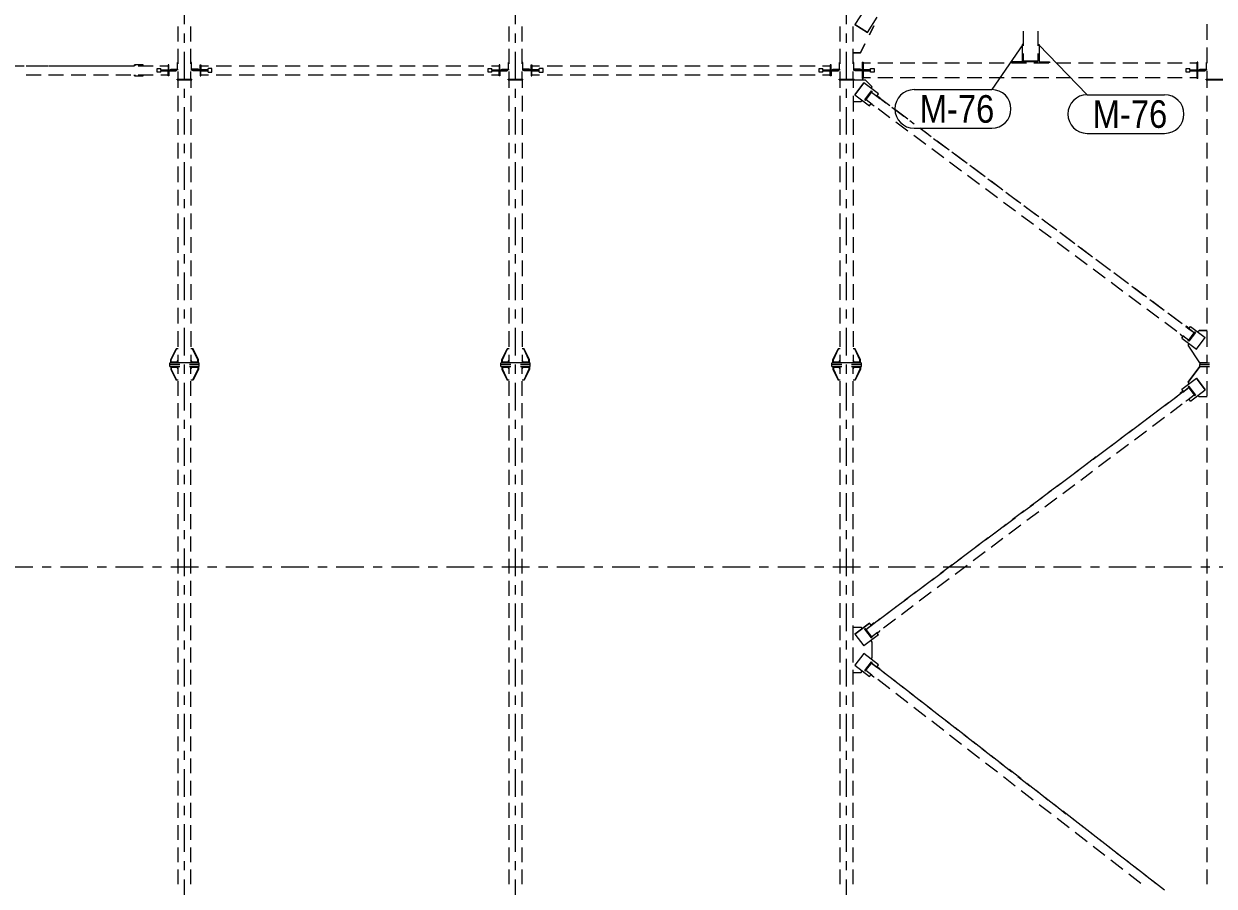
# Model space of a CAD drawing. Header units: millimetres. Extents: x -59 to 782, y -222 to 372.
# Drawn here: x 72.5 to 202, y 68.3 to 162.1 of the extents above; entities that cross this region are included whole.
import ezdxf

# ---------------------------------------------------------------- set-up
doc = ezdxf.new("R2010")
doc.units = ezdxf.units.MM
doc.linetypes.add('XKITLINE00', pattern=[0])
doc.linetypes.add('XKITLINE03', pattern=[6, 3, -1, 1, -1])
for name, color, linetype, lineweight in [('Part', 2, 'Continuous', 0), ('PartMark', 3, 'Continuous', 0), ('S-GRID', 1, 'Continuous', 0)]:
    doc.layers.add(name, color=color, linetype=linetype, lineweight=lineweight)
doc.styles.add('GOST type A', font='ARIAL.TTF')

msp = doc.modelspace()

# ---------------------------------------------------------------- linework, layer by layer
at = {"layer": 'Part', "linetype": 'XKITLINE00', "lineweight": 0}
for p, q in [((163.98, 163.65), (162.9, 161.97)), ((162.9, 161.97), (164.25, 161.1)), ((164.25, 161.1), (162.9, 161.97)), ((162.9, 161.97), (162.9, 161.97)), ((164.25, 161.1), (165.33, 162.79)), ((164.25, 161.1), (165.33, 162.79)), ((164.47, 160.86), (164.96, 161.84)), ((164.96, 161.84), (164.47, 160.86)), ((164.79, 161.94), (164.8, 161.94)), ((164.96, 161.84), (164.96, 161.84)), ((201.2, 160.32), (201.2, 162.03)), ((89.3, 160.14), (89.3, 161.78)), ((90.7, 160.14), (90.7, 161.78)), ((125.3, 160.14), (125.3, 161.78)), ((126.7, 160.14), (126.7, 161.78)), ((161.3, 160.14), (161.3, 161.78)), ((162.7, 160.14), (162.7, 161.78)), ((164.25, 161.1), (164.25, 161.1)), ((181.2, 161.27), (181.2, 159.65)), ((182.8, 161.27), (182.8, 159.65)), ((89.3, 157.69), (89.3, 159.32)), ((90.7, 157.69), (90.7, 159.32)), ((125.3, 157.69), (125.3, 159.32)), ((126.7, 157.69), (126.7, 159.32)), ((161.3, 157.69), (161.3, 159.32)), ((162.7, 157.69), (162.7, 159.32)), ((163.5, 158.91), (163.98, 159.89)), ((163.98, 159.89), (163.5, 158.91)), ((181.2, 159.8), (181.08, 159.8)), ((181.08, 159.8), (181.08, 157.92)), ((182.8, 159.8), (182.92, 159.8)), ((182.92, 159.8), (182.92, 157.92)), ((201.2, 157.76), (201.2, 159.47)), ((162.7, 158.91), (163.5, 158.91)), ((163.5, 158.91), (162.7, 158.91)), ((163.5, 158.91), (163.5, 158.91)), ((181.2, 158.84), (181.2, 158.03)), ((181.2, 158.04), (182.79, 158.04)), ((181.2, 157.8), (181.2, 158.03)), ((181.24, 158.04), (181.24, 157.97)), ((181.24, 158.04), (182.76, 158.04)), ((181.24, 158), (182.76, 158)), ((181.24, 157.97), (182.76, 157.97)), ((182.76, 157.97), (182.76, 158.04)), ((182.8, 158.84), (182.8, 158.03)), ((182.8, 157.8), (182.8, 158.03)), ((70.85, 157.5), (72.57, 157.5)), ((72.78, 157.5), (74.41, 157.5)), ((73.42, 157.5), (75.14, 157.5)), ((75.22, 157.5), (76.84, 157.5)), ((76, 157.5), (77.71, 157.5)), ((77.66, 157.5), (79.28, 157.5)), ((78.57, 157.5), (80.29, 157.5)), ((80.09, 157.5), (81.72, 157.5)), ((81.14, 157.5), (82.86, 157.5)), ((82.53, 157.5), (84.16, 157.5)), ((83.72, 157.5), (84.57, 157.5)), ((85.51, 157.6), (84.57, 157.6)), ((84.57, 157.5), (84.57, 157.6)), ((84.63, 157.5), (84.63, 157.6)), ((84.97, 157.5), (86.59, 157.5)), ((85.51, 157.5), (85.51, 157.6)), ((85.51, 157.5), (86.42, 157.5)), ((87.02, 156.8), (87.02, 157.2)), ((87.02, 157.2), (87.42, 157.2)), ((87.42, 156.8), (87.02, 156.8)), ((87.32, 157.5), (88.22, 157.5)), ((87.41, 157.5), (88.22, 157.5)), ((87.42, 157.04), (87.42, 157.2)), ((87.42, 157.05), (88.21, 157.05)), ((87.42, 157.04), (87.42, 156.96)), ((87.42, 157.04), (89.1, 157.04)), ((87.42, 157.04), (88.22, 157.04)), ((87.42, 156.8), (87.42, 156.96)), ((87.42, 156.96), (89.1, 156.96)), ((87.42, 156.95), (88.22, 156.95)), ((88.2, 156.95), (88.22, 156.95)), ((88.3, 157.6), (88.22, 157.6)), ((88.22, 157.6), (88.22, 157.04)), ((88.3, 157.6), (88.22, 157.6)), ((88.22, 157.6), (88.22, 157.6)), ((88.22, 156.4), (88.22, 156.96)), ((88.3, 157.04), (88.3, 157.6)), ((88.3, 157.6), (88.3, 157.6)), ((88.3, 157.04), (88.5, 157.04)), ((88.3, 156.96), (88.3, 156.4)), ((88.5, 157.04), (88.5, 157.11)), ((88.5, 157.11), (89.23, 157.11)), ((88.5, 157.11), (88.5, 157.11)), ((88.5, 157.11), (89.23, 157.11)), ((89.3, 157.04), (88.5, 157.04)), ((89.1, 157.04), (89.1, 156.96)), ((89.23, 157.11), (89.23, 157.84)), ((89.23, 157.84), (89.3, 157.84)), ((89.23, 157.84), (89.23, 157.84)), ((89.23, 157.84), (89.3, 157.84)), ((89.3, 156.05), (89.3, 156.87)), ((90.77, 157.84), (90.7, 157.84)), ((90.77, 157.84), (90.7, 157.84)), ((90.7, 157.04), (91.5, 157.04)), ((90.7, 156.05), (90.7, 156.87)), ((90.77, 157.11), (90.77, 157.84)), ((90.77, 157.84), (90.77, 157.84)), ((91.5, 157.11), (90.77, 157.11)), ((91.5, 157.11), (90.77, 157.11)), ((92.58, 157.04), (90.9, 157.04)), ((90.9, 156.96), (90.9, 157.04)), ((92.58, 156.96), (90.9, 156.96)), ((91.5, 157.04), (91.5, 157.11)), ((91.5, 157.11), (91.5, 157.11)), ((91.5, 157.04), (91.7, 157.04)), ((91.7, 157.04), (91.7, 157.6)), ((91.7, 157.6), (91.78, 157.6)), ((91.7, 157.6), (91.7, 157.6)), ((91.7, 157.6), (91.78, 157.6)), ((91.7, 156.96), (91.7, 156.4)), ((91.78, 157.6), (91.78, 157.04)), ((91.78, 157.6), (91.78, 157.6)), ((91.78, 157.5), (92.61, 157.5)), ((91.78, 157.5), (92.61, 157.5)), ((91.78, 157.05), (92.58, 157.05)), ((91.78, 157.04), (92.58, 157.04)), ((91.78, 156.4), (91.78, 156.96)), ((91.78, 156.95), (92.58, 156.95)), ((91.78, 156.95), (92.57, 156.95)), ((92.98, 157.2), (92.58, 157.2)), ((92.58, 157.04), (92.58, 157.2)), ((92.58, 156.96), (92.58, 157.04)), ((92.58, 156.8), (92.58, 156.96)), ((92.58, 156.8), (92.98, 156.8)), ((92.98, 156.8), (92.98, 157.2)), ((93.44, 157.5), (95.11, 157.5)), ((93.44, 157.5), (95.11, 157.5)), ((95.94, 157.5), (97.6, 157.5)), ((95.94, 157.5), (97.6, 157.5)), ((98.43, 157.5), (100.1, 157.5)), ((98.43, 157.5), (100.1, 157.5)), ((100.93, 157.5), (102.59, 157.5)), ((100.93, 157.5), (102.59, 157.5)), ((103.43, 157.5), (105.09, 157.5)), ((103.43, 157.5), (105.09, 157.5)), ((105.92, 157.5), (107.58, 157.5)), ((105.92, 157.5), (107.58, 157.5)), ((108.42, 157.5), (110.08, 157.5)), ((108.42, 157.5), (110.08, 157.5)), ((110.91, 157.5), (112.57, 157.5)), ((110.91, 157.5), (112.57, 157.5)), ((113.41, 157.5), (115.07, 157.5)), ((113.41, 157.5), (115.07, 157.5)), ((115.9, 157.5), (117.57, 157.5)), ((115.9, 157.5), (117.57, 157.5)), ((118.4, 157.5), (120.06, 157.5)), ((118.4, 157.5), (120.06, 157.5)), ((120.89, 157.5), (122.56, 157.5)), ((120.89, 157.5), (122.56, 157.5)), ((123.02, 156.8), (123.02, 157.2)), ((123.02, 157.2), (123.42, 157.2)), ((123.42, 156.8), (123.02, 156.8)), ((123.39, 157.5), (124.22, 157.5)), ((123.39, 157.5), (124.22, 157.5)), ((123.42, 157.04), (123.42, 157.2)), ((123.42, 157.05), (124.21, 157.05)), ((123.42, 157.04), (123.42, 156.96)), ((123.42, 157.04), (125.1, 157.04)), ((123.42, 157.04), (124.22, 157.04)), ((123.42, 156.96), (125.1, 156.96)), ((123.42, 156.8), (123.42, 156.96)), ((123.42, 156.95), (124.22, 156.95)), ((124.2, 156.95), (124.22, 156.95)), ((124.3, 157.6), (124.22, 157.6)), ((124.22, 157.6), (124.22, 157.04)), ((124.3, 157.6), (124.22, 157.6)), ((124.22, 157.6), (124.22, 157.6)), ((124.22, 156.4), (124.22, 156.96)), ((124.3, 157.04), (124.3, 157.6)), ((124.3, 157.6), (124.3, 157.6)), ((124.3, 157.04), (124.5, 157.04)), ((124.3, 156.96), (124.3, 156.4)), ((124.5, 157.04), (124.5, 157.11)), ((124.5, 157.11), (125.23, 157.11)), ((124.5, 157.11), (124.5, 157.11)), ((124.5, 157.11), (125.23, 157.11)), ((125.3, 157.04), (124.5, 157.04)), ((125.1, 157.04), (125.1, 156.96)), ((125.23, 157.11), (125.23, 157.84)), ((125.23, 157.84), (125.3, 157.84)), ((125.23, 157.84), (125.23, 157.84)), ((125.23, 157.84), (125.3, 157.84)), ((125.3, 156.05), (125.3, 156.87)), ((126.77, 157.84), (126.7, 157.84)), ((126.77, 157.84), (126.7, 157.84)), ((126.7, 157.04), (127.5, 157.04)), ((126.7, 156.05), (126.7, 156.87)), ((126.77, 157.11), (126.77, 157.84)), ((126.77, 157.84), (126.77, 157.84)), ((127.5, 157.11), (126.77, 157.11)), ((127.5, 157.11), (126.77, 157.11)), ((128.58, 157.04), (126.9, 157.04)), ((126.9, 156.96), (126.9, 157.04)), ((128.58, 156.96), (126.9, 156.96)), ((127.5, 157.04), (127.5, 157.11)), ((127.5, 157.11), (127.5, 157.11)), ((127.5, 157.04), (127.7, 157.04)), ((127.7, 157.04), (127.7, 157.6)), ((127.7, 157.6), (127.78, 157.6)), ((127.7, 157.6), (127.7, 157.6)), ((127.7, 157.6), (127.78, 157.6)), ((127.7, 156.96), (127.7, 156.4)), ((127.78, 157.6), (127.78, 157.04)), ((127.78, 157.6), (127.78, 157.6)), ((127.78, 157.5), (128.61, 157.5)), ((127.78, 157.5), (128.61, 157.5)), ((127.78, 157.05), (128.57, 157.05)), ((127.78, 157.04), (128.58, 157.04)), ((127.78, 156.4), (127.78, 156.96)), ((127.78, 156.95), (128.58, 156.95)), ((127.78, 156.95), (128.57, 156.95)), ((128.98, 157.2), (128.58, 157.2)), ((128.58, 157.04), (128.58, 157.2)), ((128.58, 156.96), (128.58, 157.04)), ((128.58, 156.8), (128.58, 156.96)), ((128.58, 156.8), (128.98, 156.8)), ((128.98, 156.8), (128.98, 157.2)), ((129.44, 157.5), (131.11, 157.5)), ((129.44, 157.5), (131.11, 157.5)), ((131.94, 157.5), (133.6, 157.5)), ((131.94, 157.5), (133.6, 157.5)), ((134.43, 157.5), (136.1, 157.5)), ((134.43, 157.5), (136.1, 157.5)), ((136.93, 157.5), (138.59, 157.5)), ((136.93, 157.5), (138.59, 157.5)), ((139.43, 157.5), (141.09, 157.5)), ((139.43, 157.5), (141.09, 157.5)), ((141.92, 157.5), (143.58, 157.5)), ((141.92, 157.5), (143.58, 157.5)), ((144.42, 157.5), (146.08, 157.5)), ((144.42, 157.5), (146.08, 157.5)), ((146.91, 157.5), (148.57, 157.5)), ((146.91, 157.5), (148.57, 157.5)), ((149.41, 157.5), (151.07, 157.5)), ((149.41, 157.5), (151.07, 157.5)), ((151.9, 157.5), (153.57, 157.5)), ((151.9, 157.5), (153.57, 157.5)), ((154.4, 157.5), (156.06, 157.5)), ((154.4, 157.5), (156.06, 157.5)), ((156.89, 157.5), (158.56, 157.5)), ((156.89, 157.5), (158.56, 157.5)), ((159.02, 156.8), (159.02, 157.2)), ((159.02, 157.2), (159.42, 157.2)), ((159.42, 156.8), (159.02, 156.8)), ((159.39, 157.5), (160.22, 157.5)), ((159.39, 157.5), (160.22, 157.5)), ((159.42, 157.04), (159.42, 157.2)), ((159.42, 157.05), (160.22, 157.05)), ((159.42, 157.04), (159.42, 156.96)), ((159.42, 157.04), (161.1, 157.04)), ((159.42, 157.04), (160.22, 157.04)), ((159.42, 156.8), (159.42, 156.96)), ((159.42, 156.96), (161.1, 156.96)), ((159.42, 156.95), (160.21, 156.95)), ((159.42, 156.95), (160.22, 156.95)), ((160.3, 157.6), (160.22, 157.6)), ((160.22, 157.6), (160.22, 157.04)), ((160.3, 157.6), (160.22, 157.6)), ((160.22, 157.6), (160.22, 157.6)), ((160.22, 156.4), (160.22, 156.96)), ((160.3, 157.04), (160.3, 157.6)), ((160.3, 157.6), (160.3, 157.6)), ((160.3, 157.04), (160.5, 157.04)), ((160.3, 156.96), (160.3, 156.4)), ((160.5, 157.04), (160.5, 157.11)), ((160.5, 157.11), (161.23, 157.11)), ((160.5, 157.11), (160.5, 157.11)), ((160.5, 157.11), (161.23, 157.11)), ((161.3, 157.04), (160.5, 157.04)), ((161.1, 157.04), (161.1, 156.96)), ((161.23, 157.11), (161.23, 157.84)), ((161.23, 157.84), (161.3, 157.84)), ((161.23, 157.84), (161.23, 157.84)), ((161.23, 157.84), (161.3, 157.84)), ((161.3, 156.05), (161.3, 156.87)), ((162.77, 157.84), (162.7, 157.84)), ((162.7, 157.04), (162.9, 157.04)), ((162.7, 156.05), (162.7, 156.87)), ((162.77, 157.11), (162.77, 157.84)), ((163.5, 157.11), (162.77, 157.11)), ((164.58, 157.04), (162.9, 157.04)), ((162.9, 156.96), (162.9, 157.04)), ((164.58, 156.96), (162.9, 156.96)), ((163.5, 157.04), (163.5, 157.11)), ((163.7, 157.9), (163.7, 157.04)), ((163.7, 157.9), (163.78, 157.9)), ((163.7, 157.04), (163.78, 157.04)), ((163.7, 156.96), (163.7, 156.1)), ((163.7, 156.96), (163.78, 156.96)), ((163.78, 157.9), (163.78, 157.04)), ((163.78, 157.8), (164.59, 157.8)), ((163.78, 157.05), (164.57, 157.05)), ((163.78, 156.96), (163.78, 156.1)), ((163.78, 156.95), (164.58, 156.95)), ((164.58, 157.2), (164.98, 157.2)), ((164.58, 157.04), (164.58, 157.2)), ((164.58, 156.96), (164.58, 157.04)), ((164.58, 156.8), (164.58, 156.96)), ((164.98, 156.8), (164.58, 156.8)), ((164.98, 157.2), (164.98, 156.8)), ((165.4, 157.8), (167.01, 157.8)), ((167.82, 157.8), (169.43, 157.8)), ((170.24, 157.8), (171.86, 157.8)), ((172.66, 157.8), (174.28, 157.8)), ((175.09, 157.8), (176.7, 157.8)), ((177.51, 157.8), (179.12, 157.8)), ((179.93, 157.8), (181.55, 157.8)), ((181.08, 157.92), (179.95, 157.92)), ((179.95, 157.92), (179.95, 157.8)), ((182.35, 157.8), (183.97, 157.8)), ((182.92, 157.92), (184.05, 157.92)), ((184.05, 157.92), (184.05, 157.8)), ((184.78, 157.8), (186.39, 157.8)), ((187.2, 157.8), (188.81, 157.8)), ((189.62, 157.8), (191.24, 157.8)), ((192.04, 157.8), (193.66, 157.8)), ((194.47, 157.8), (196.08, 157.8)), ((196.89, 157.8), (198.5, 157.8)), ((198.92, 156.8), (198.92, 157.2)), ((198.92, 157.2), (199.32, 157.2)), ((199.32, 156.8), (198.92, 156.8)), ((199.31, 157.8), (200.12, 157.8)), ((199.32, 157.04), (199.32, 157.2)), ((199.32, 157.05), (200.12, 157.05)), ((199.32, 157.04), (199.32, 156.96)), ((199.32, 157.04), (201, 157.04)), ((199.32, 156.8), (199.32, 156.96)), ((199.32, 156.96), (201, 156.96)), ((199.32, 156.95), (200.11, 156.95)), ((200.2, 157.9), (200.12, 157.9)), ((200.12, 157.04), (200.12, 157.9)), ((200.2, 157.04), (200.12, 157.04)), ((200.2, 156.96), (200.12, 156.96)), ((200.12, 156.1), (200.12, 156.96)), ((200.2, 157.04), (200.2, 157.9)), ((200.2, 156.1), (200.2, 156.96)), ((200.4, 157.04), (200.4, 157.11)), ((200.4, 157.11), (201.13, 157.11)), ((201, 157.04), (201, 156.96)), ((201, 157.04), (201.2, 157.04)), ((201.13, 157.11), (201.13, 157.84)), ((201.13, 157.84), (201.2, 157.84)), ((201.2, 156.05), (201.2, 156.9)), ((72.78, 156.5), (74.41, 156.5)), ((75.22, 156.5), (76.84, 156.5)), ((77.66, 156.5), (79.28, 156.5)), ((80.09, 156.5), (81.72, 156.5)), ((82.53, 156.5), (84.16, 156.5)), ((84.57, 156.4), (84.57, 156.5)), ((84.57, 156.4), (85.51, 156.4)), ((84.63, 156.4), (84.63, 156.5)), ((84.97, 156.5), (86.59, 156.5)), ((85.51, 156.4), (85.51, 156.5)), ((87.41, 156.5), (88.22, 156.5)), ((88.3, 156.4), (88.22, 156.4)), ((89.2, 155.95), (89.2, 156.05)), ((89.2, 156.05), (90.8, 156.05)), ((89.2, 155.95), (90.8, 155.95)), ((89.3, 155.1), (89.3, 155.95)), ((90.7, 155.95), (90.7, 155.1)), ((90.8, 155.95), (90.8, 156.05)), ((91.7, 156.4), (91.78, 156.4)), ((91.78, 156.5), (92.61, 156.5)), ((93.44, 156.5), (95.11, 156.5)), ((95.94, 156.5), (97.6, 156.5)), ((98.43, 156.5), (100.1, 156.5)), ((100.93, 156.5), (102.59, 156.5)), ((103.43, 156.5), (105.09, 156.5)), ((105.92, 156.5), (107.58, 156.5)), ((108.42, 156.5), (110.08, 156.5)), ((110.91, 156.5), (112.57, 156.5)), ((113.41, 156.5), (115.07, 156.5)), ((115.9, 156.5), (117.57, 156.5)), ((118.4, 156.5), (120.06, 156.5)), ((120.89, 156.5), (122.56, 156.5)), ((123.39, 156.5), (124.22, 156.5)), ((124.3, 156.4), (124.22, 156.4)), ((125.2, 155.95), (125.2, 156.05)), ((125.2, 156.05), (126.8, 156.05)), ((125.2, 155.95), (126.8, 155.95)), ((125.3, 155.1), (125.3, 155.95)), ((126.7, 155.95), (126.7, 155.1)), ((126.8, 155.95), (126.8, 156.05)), ((127.7, 156.4), (127.78, 156.4)), ((127.78, 156.5), (128.61, 156.5)), ((129.44, 156.5), (131.11, 156.5)), ((131.94, 156.5), (133.6, 156.5)), ((134.43, 156.5), (136.1, 156.5)), ((136.93, 156.5), (138.59, 156.5)), ((139.43, 156.5), (141.09, 156.5)), ((141.92, 156.5), (143.58, 156.5)), ((144.42, 156.5), (146.08, 156.5)), ((146.91, 156.5), (148.57, 156.5)), ((149.41, 156.5), (151.07, 156.5)), ((151.9, 156.5), (153.57, 156.5)), ((154.4, 156.5), (156.06, 156.5)), ((156.89, 156.5), (158.56, 156.5)), ((159.39, 156.5), (160.22, 156.5)), ((160.3, 156.4), (160.22, 156.4)), ((161.2, 155.95), (161.2, 156.05)), ((161.2, 156.05), (162.8, 156.05)), ((161.2, 155.95), (162.8, 155.95)), ((161.3, 155.1), (161.3, 155.95)), ((162.7, 155.95), (162.7, 155.1)), ((162.7, 155.95), (164, 155.95)), ((162.8, 155.95), (162.8, 156.05)), ((162.8, 155.95), (164, 155.95)), ((163.86, 155.63), (162.9, 154.35)), ((162.9, 154.35), (163.86, 155.63)), ((163.7, 156.1), (163.78, 156.1)), ((163.78, 156.2), (164.59, 156.2)), ((165.46, 154.44), (163.86, 155.63)), ((165.46, 154.43), (163.86, 155.63)), ((163.86, 155.63), (163.86, 155.63)), ((164, 155.95), (164.78, 155.19)), ((164, 155.95), (164, 155.95)), ((164, 155.95), (164.78, 155.19)), ((165.4, 156.2), (167.01, 156.2)), ((167.82, 156.2), (169.43, 156.2)), ((170.24, 156.2), (171.86, 156.2)), ((172.66, 156.2), (174.28, 156.2)), ((175.09, 156.2), (176.7, 156.2)), ((177.51, 156.2), (179.12, 156.2)), ((179.93, 156.2), (181.55, 156.2)), ((182.35, 156.2), (183.97, 156.2)), ((184.78, 156.2), (186.39, 156.2)), ((187.2, 156.2), (188.81, 156.2)), ((189.62, 156.2), (191.24, 156.2)), ((192.04, 156.2), (193.66, 156.2)), ((194.47, 156.2), (196.08, 156.2)), ((196.89, 156.2), (198.5, 156.2)), ((199.31, 156.2), (200.12, 156.2)), ((200.2, 156.1), (200.12, 156.1)), ((201.1, 155.95), (201.1, 156.05)), ((201.1, 156.05), (202.9, 156.05)), ((201.1, 155.95), (202.9, 155.95)), ((201.2, 155.1), (201.2, 155.95)), ((89.3, 152.53), (89.3, 154.24)), ((90.7, 154.24), (90.7, 152.53)), ((125.3, 152.53), (125.3, 154.24)), ((126.7, 154.24), (126.7, 152.53)), ((161.3, 152.53), (161.3, 154.24)), ((162.7, 154.24), (162.7, 152.53)), ((162.9, 154.35), (164.5, 153.15)), ((162.9, 154.35), (162.9, 154.35)), ((163.98, 153.79), (164.7, 154.75)), ((163.98, 153.78), (164.7, 154.74)), ((164.05, 153.73), (164.76, 154.69)), ((164.66, 155.03), (164.78, 155.19)), ((164.7, 154.74), (164.7, 154.75)), ((164.7, 154.75), (164.76, 154.7)), ((164.7, 154.74), (164.76, 154.69)), ((164.74, 154.58), (164.7, 154.61)), ((164.71, 154.62), (165.28, 154.19)), ((164.76, 154.69), (164.76, 154.7)), ((164.78, 155.19), (164.78, 155.19)), ((165.28, 154.19), (165.46, 154.43)), ((165.28, 154.19), (165.3, 154.22)), ((165.28, 154.19), (165.6, 153.95)), ((165.28, 154.19), (165.28, 154.19)), ((165.3, 154.22), (165.3, 154.23)), ((165.62, 153.98), (165.3, 154.22)), ((165.31, 154.23), (165.63, 153.99)), ((166.69, 153.13), (165.39, 154.1)), ((165.46, 154.43), (165.46, 154.44)), ((201.2, 152.53), (201.2, 154.24)), ((162.7, 153.59), (163.58, 153.59)), ((163.58, 153.59), (163.7, 153.75)), ((163.98, 153.79), (163.98, 153.78)), ((163.98, 153.78), (164.05, 153.73)), ((164.11, 153.81), (164.76, 153.33)), ((164.5, 153.15), (164.68, 153.39)), ((164.66, 153.36), (164.68, 153.39)), ((164.66, 153.36), (164.98, 153.12)), ((164.66, 153.36), (164.66, 153.36)), ((164.98, 153.12), (165, 153.15)), ((165.41, 152.84), (166.71, 151.88)), ((165.6, 153.95), (165.62, 153.98)), ((165.61, 153.96), (166.26, 153.47)), ((165.63, 153.99), (165.62, 153.98)), ((166.91, 152.99), (168.22, 152.01)), ((89.3, 149.97), (89.3, 151.68)), ((90.7, 151.68), (90.7, 149.97)), ((125.3, 149.97), (125.3, 151.68)), ((126.7, 151.68), (126.7, 149.97)), ((161.3, 149.97), (161.3, 151.68)), ((162.7, 151.68), (162.7, 149.97)), ((168.64, 151.68), (167.34, 152.65)), ((168.87, 151.53), (169.34, 151.17)), ((201.2, 149.97), (201.2, 151.68)), ((167.36, 151.39), (168.65, 150.42)), ((169.34, 151.16), (169.29, 151.19)), ((171.2, 149.77), (169.95, 150.7)), ((169.98, 150.7), (170.81, 150.08)), ((89.3, 147.41), (89.3, 149.12)), ((90.7, 149.12), (90.7, 147.41)), ((125.3, 147.41), (125.3, 149.12)), ((126.7, 149.12), (126.7, 147.41)), ((161.3, 147.41), (161.3, 149.12)), ((162.7, 149.12), (162.7, 147.41)), ((169.3, 149.94), (170.6, 148.97)), ((171.46, 149.59), (172.77, 148.62)), ((173.15, 148.32), (171.85, 149.29)), ((201.2, 147.41), (201.2, 149.12)), ((171.25, 148.48), (172.55, 147.52)), ((173.42, 148.13), (174.73, 147.16)), ((175.1, 146.86), (173.8, 147.83)), ((89.3, 144.85), (89.3, 146.55)), ((90.7, 146.55), (90.7, 144.85)), ((125.3, 144.85), (125.3, 146.55)), ((126.7, 146.55), (126.7, 144.85)), ((161.3, 144.85), (161.3, 146.55)), ((162.7, 146.55), (162.7, 144.85)), ((173.2, 147.03), (174.5, 146.06)), ((175.38, 146.67), (176.69, 145.7)), ((177.05, 145.41), (175.75, 146.38)), ((201.2, 144.85), (201.2, 146.55)), ((175.15, 145.58), (176.45, 144.61)), ((177.34, 145.21), (178.64, 144.24)), ((89.3, 142.28), (89.3, 143.99)), ((90.7, 143.99), (90.7, 142.28)), ((125.3, 142.28), (125.3, 143.99)), ((126.7, 143.99), (126.7, 142.28)), ((161.3, 142.28), (161.3, 143.99)), ((162.7, 143.99), (162.7, 142.28)), ((177.1, 144.13), (178.4, 143.16)), ((179, 143.96), (177.7, 144.93)), ((179.3, 143.76), (180.6, 142.78)), ((201.2, 142.28), (201.2, 143.99)), ((179.05, 142.67), (180.35, 141.7)), ((180.95, 142.5), (179.65, 143.47)), ((89.3, 139.72), (89.3, 141.43)), ((90.7, 141.43), (90.7, 139.72)), ((125.3, 139.72), (125.3, 141.43)), ((126.7, 141.43), (126.7, 139.72)), ((161.3, 139.72), (161.3, 141.43)), ((162.7, 141.43), (162.7, 139.72)), ((181, 141.22), (182.3, 140.25)), ((181.26, 142.3), (182.56, 141.32)), ((182.9, 141.05), (181.6, 142.02)), ((201.2, 139.72), (201.2, 141.43)), ((183.21, 140.84), (184.52, 139.86)), ((184.85, 139.6), (183.55, 140.57)), ((89.3, 137.16), (89.3, 138.87)), ((90.7, 138.87), (90.7, 137.16)), ((125.3, 137.16), (125.3, 138.87)), ((126.7, 138.87), (126.7, 137.16)), ((161.3, 137.16), (161.3, 138.87)), ((162.7, 138.87), (162.7, 137.16)), ((182.95, 139.77), (184.25, 138.8)), ((185.17, 139.38), (186.48, 138.4)), ((186.8, 138.14), (185.5, 139.11)), ((201.2, 137.16), (201.2, 138.87)), ((184.9, 138.31), (186.2, 137.34)), ((187.13, 137.92), (188.44, 136.94)), ((188.75, 136.69), (187.45, 137.66)), ((89.3, 134.6), (89.3, 136.3)), ((90.7, 136.3), (90.7, 134.6)), ((125.3, 134.6), (125.3, 136.3)), ((126.7, 136.3), (126.7, 134.6)), ((161.3, 134.6), (161.3, 136.3)), ((162.7, 136.3), (162.7, 134.6)), ((186.85, 136.86), (188.15, 135.89)), ((189.09, 136.46), (190.39, 135.48)), ((190.7, 135.24), (189.4, 136.21)), ((201.2, 134.6), (201.2, 136.3)), ((188.8, 135.41), (190.1, 134.44)), ((191.05, 135), (192.35, 134.02)), ((192.65, 133.79), (191.35, 134.75)), ((89.3, 132.03), (89.3, 133.74)), ((90.7, 133.74), (90.7, 132.03)), ((125.3, 132.03), (125.3, 133.74)), ((126.7, 133.74), (126.7, 132.03)), ((161.3, 132.03), (161.3, 133.74)), ((162.7, 133.74), (162.7, 132.03)), ((190.75, 133.95), (192.05, 132.98)), ((193.01, 133.54), (194.31, 132.56)), ((201.2, 132.03), (201.2, 133.74)), ((192.7, 132.5), (194, 131.53)), ((194.6, 132.33), (193.3, 133.3)), ((194.96, 132.08), (196.27, 131.1)), ((89.3, 129.47), (89.3, 131.18)), ((90.7, 131.18), (90.7, 129.47)), ((125.3, 129.47), (125.3, 131.18)), ((126.7, 131.18), (126.7, 129.47)), ((161.3, 129.47), (161.3, 131.18)), ((162.7, 131.18), (162.7, 129.47)), ((194.65, 131.05), (195.95, 130.08)), ((196.54, 130.88), (195.25, 131.85)), ((201.2, 129.47), (201.2, 131.18)), ((196.6, 129.59), (197.9, 128.62)), ((196.92, 130.62), (198.23, 129.64)), ((198.49, 129.43), (197.19, 130.39)), ((89.3, 126.91), (89.3, 128.62)), ((90.7, 128.62), (90.7, 126.91)), ((125.3, 126.91), (125.3, 128.62)), ((126.7, 128.62), (126.7, 126.91)), ((161.3, 126.91), (161.3, 128.62)), ((162.7, 128.62), (162.7, 126.91)), ((198.27, 128.31), (198.29, 128.33)), ((198.27, 128.3), (198.3, 128.33)), ((198.27, 128.31), (198.27, 128.3)), ((198.27, 128.3), (198.6, 128.06)), ((198.88, 129.16), (198.9, 129.14)), ((198.9, 129.14), (198.92, 129.17)), ((198.92, 129.16), (198.9, 129.13)), ((198.9, 129.14), (198.9, 129.13)), ((198.9, 129.13), (199.22, 128.89)), ((199.24, 128.93), (198.92, 129.17)), ((198.92, 129.17), (198.92, 129.16)), ((199.24, 128.92), (198.92, 129.16)), ((199.79, 128.46), (199.14, 128.94)), ((199.85, 128.54), (199.14, 127.57)), ((199.92, 128.49), (199.2, 127.53)), ((199.2, 127.66), (199.79, 128.46)), ((199.24, 128.92), (199.22, 128.89)), ((199.22, 128.89), (199.79, 128.47)), ((199.24, 128.93), (199.4, 129.14)), ((199.24, 128.93), (199.4, 129.14)), ((199.24, 128.93), (199.24, 128.92)), ((199.4, 129.14), (199.4, 129.14)), ((199.4, 129.14), (201, 127.94)), ((199.4, 129.14), (201, 127.94)), ((199.79, 128.47), (199.85, 128.55)), ((199.79, 128.47), (199.79, 128.46)), ((199.92, 128.5), (199.85, 128.55)), ((199.85, 128.55), (199.85, 128.54)), ((199.92, 128.49), (199.85, 128.54)), ((199.92, 128.49), (199.92, 128.5)), ((200.2, 128.54), (200.32, 128.7)), ((200.2, 128.54), (200.32, 128.7)), ((201.2, 128.7), (200.32, 128.7)), ((200.32, 128.7), (200.32, 128.7)), ((200.32, 128.7), (201.2, 128.7)), ((201.2, 126.91), (201.2, 128.62)), ((198.44, 127.85), (198.59, 128.06)), ((198.44, 127.86), (198.59, 128.06)), ((198.44, 127.86), (198.44, 127.85)), ((198.44, 127.85), (200.04, 126.66)), ((198.55, 128.14), (199.2, 127.66)), ((198.6, 128.06), (198.62, 128.09)), ((199.12, 127.1), (199.24, 127.26)), ((199.12, 127.1), (199.24, 127.26)), ((199.12, 127.1), (199.12, 127.1)), ((200.4, 125.2), (199.12, 127.1)), ((199.14, 127.58), (199.19, 127.66)), ((199.14, 127.57), (199.14, 127.58)), ((199.2, 127.53), (199.14, 127.57)), ((200.04, 126.66), (201, 127.94)), ((201, 127.94), (201, 127.94)), ((88.5, 125.5), (89.07, 126.7)), ((88.56, 125.5), (89.12, 126.7)), ((89.3, 126.7), (89.07, 126.7)), ((89.3, 125.2), (89.3, 126.05)), ((90.93, 126.7), (90.7, 126.7)), ((90.7, 126.05), (90.7, 125.2)), ((91.44, 125.5), (90.88, 126.7)), ((91.5, 125.5), (90.93, 126.7)), ((124.5, 125.5), (125.07, 126.7)), ((124.56, 125.5), (125.12, 126.7)), ((125.3, 126.7), (125.07, 126.7)), ((125.3, 125.2), (125.3, 126.05)), ((126.93, 126.7), (126.7, 126.7)), ((126.7, 126.05), (126.7, 125.2)), ((127.44, 125.5), (126.88, 126.7)), ((127.5, 125.5), (126.93, 126.7)), ((160.5, 125.5), (161.07, 126.7)), ((160.56, 125.5), (161.12, 126.7)), ((161.3, 126.7), (161.07, 126.7)), ((161.3, 125.2), (161.3, 126.05)), ((162.93, 126.7), (162.7, 126.7)), ((162.7, 126.05), (162.7, 125.2)), ((163.44, 125.5), (162.88, 126.7)), ((163.5, 125.5), (162.93, 126.7)), ((201.2, 125.2), (201.2, 126.05)), ((88.4, 125.2), (88.4, 125.2)), ((88.4, 125), (88.4, 125.2)), ((88.4, 125.2), (89.3, 125.2)), ((88.4, 125.2), (89.47, 125.2)), ((88.4, 125), (89.47, 125)), ((88.4, 124.8), (88.4, 125)), ((88.4, 125), (89.47, 125)), ((88.4, 124.8), (89.47, 124.8)), ((88.5, 125.3), (88.5, 125.5)), ((88.5, 125.5), (88.56, 125.5)), ((88.5, 125.2), (88.5, 125.3)), ((88.5, 125.3), (89.3, 125.3)), ((88.5, 124.7), (88.5, 124.8)), ((88.5, 124.7), (89.3, 124.7)), ((88.5, 124.7), (88.5, 124.5)), ((88.5, 124.5), (88.56, 124.5)), ((88.5, 124.5), (89.07, 123.3)), ((88.56, 125.3), (88.56, 125.5)), ((88.56, 124.7), (88.56, 124.5)), ((88.56, 124.5), (89.12, 123.3)), ((89.19, 125.3), (89.3, 125.46)), ((89.3, 124.54), (89.19, 124.7)), ((90.7, 125.2), (89.3, 125.2)), ((89.3, 124), (89.3, 124.8)), ((90.53, 125.2), (91.6, 125.2)), ((90.53, 125), (91.6, 125)), ((90.53, 125), (91.6, 125)), ((90.53, 124.8), (91.6, 124.8)), ((90.81, 125.3), (90.7, 125.46)), ((90.7, 125.3), (91.5, 125.3)), ((90.7, 125.2), (90.98, 125.2)), ((90.7, 124), (90.7, 124.8)), ((90.7, 124.54), (90.81, 124.7)), ((90.7, 124.7), (91.5, 124.7)), ((91.44, 124.5), (90.88, 123.3)), ((91.5, 124.5), (90.93, 123.3)), ((91.44, 125.3), (91.44, 125.5)), ((91.44, 125.5), (91.5, 125.5)), ((91.44, 124.7), (91.44, 124.5)), ((91.44, 124.5), (91.5, 124.5)), ((91.5, 125.3), (91.5, 125.5)), ((91.5, 125.2), (91.5, 125.3)), ((91.5, 124.7), (91.5, 124.8)), ((91.5, 124.7), (91.5, 124.5)), ((91.6, 125.2), (91.6, 125.2)), ((91.6, 125), (91.6, 125.2)), ((91.6, 124.8), (91.6, 125)), ((124.4, 125.2), (124.4, 125.2)), ((124.4, 125), (124.4, 125.2)), ((124.4, 125.2), (125.3, 125.2)), ((124.4, 125.2), (125.47, 125.2)), ((124.4, 124.8), (124.4, 125)), ((124.4, 125), (125.47, 125)), ((124.4, 125), (125.47, 125)), ((124.4, 124.8), (125.47, 124.8)), ((124.5, 125.3), (124.5, 125.5)), ((124.5, 125.5), (124.56, 125.5)), ((124.5, 125.2), (124.5, 125.3)), ((124.5, 125.3), (125.3, 125.3)), ((124.5, 124.7), (124.5, 124.8)), ((124.5, 124.7), (125.3, 124.7)), ((124.5, 124.7), (124.5, 124.5)), ((124.5, 124.5), (124.56, 124.5)), ((124.5, 124.5), (125.07, 123.3)), ((124.56, 125.3), (124.56, 125.5)), ((124.56, 124.7), (124.56, 124.5)), ((124.56, 124.5), (125.12, 123.3)), ((125.19, 125.3), (125.3, 125.46)), ((125.3, 124.54), (125.19, 124.7)), ((126.7, 125.2), (125.3, 125.2)), ((125.3, 124), (125.3, 124.8)), ((126.53, 125.2), (127.6, 125.2)), ((126.53, 125), (127.6, 125)), ((126.53, 125), (127.6, 125)), ((126.53, 124.8), (127.6, 124.8)), ((126.81, 125.3), (126.7, 125.46)), ((126.7, 125.3), (127.5, 125.3)), ((126.7, 125.2), (126.98, 125.2)), ((126.7, 124), (126.7, 124.8)), ((126.7, 124.54), (126.81, 124.7)), ((126.7, 124.7), (127.5, 124.7)), ((127.44, 124.5), (126.88, 123.3)), ((127.5, 124.5), (126.93, 123.3)), ((127.44, 125.3), (127.44, 125.5)), ((127.44, 125.5), (127.5, 125.5)), ((127.44, 124.7), (127.44, 124.5)), ((127.44, 124.5), (127.5, 124.5)), ((127.5, 125.3), (127.5, 125.5)), ((127.5, 125.2), (127.5, 125.3)), ((127.5, 124.7), (127.5, 124.8)), ((127.5, 124.7), (127.5, 124.5)), ((127.6, 125.2), (127.6, 125.2)), ((127.6, 125), (127.6, 125.2)), ((127.6, 124.8), (127.6, 125)), ((160.4, 125.2), (160.4, 125.2)), ((160.4, 125), (160.4, 125.2)), ((160.4, 125.2), (161.3, 125.2)), ((160.4, 125.2), (161.47, 125.2)), ((160.4, 124.8), (160.4, 125)), ((160.4, 125), (161.47, 125)), ((160.4, 125), (161.47, 125)), ((160.4, 124.8), (161.47, 124.8)), ((160.5, 125.3), (160.5, 125.5)), ((160.5, 125.5), (160.56, 125.5)), ((160.5, 125.2), (160.5, 125.3)), ((160.5, 125.3), (161.3, 125.3)), ((160.5, 124.7), (160.5, 124.8)), ((160.5, 124.7), (161.3, 124.7)), ((160.5, 124.7), (160.5, 124.5)), ((160.5, 124.5), (160.56, 124.5)), ((160.5, 124.5), (161.07, 123.3)), ((160.56, 125.3), (160.56, 125.5)), ((160.56, 124.7), (160.56, 124.5)), ((160.56, 124.5), (161.12, 123.3)), ((161.19, 125.3), (161.3, 125.46)), ((161.3, 124.54), (161.19, 124.7)), ((162.7, 125.2), (161.3, 125.2)), ((161.3, 124), (161.3, 124.8)), ((162.53, 125.2), (163.6, 125.2)), ((162.53, 125), (163.6, 125)), ((162.53, 125), (163.6, 125)), ((162.53, 124.8), (163.6, 124.8)), ((162.81, 125.3), (162.7, 125.46)), ((162.7, 125.3), (163.5, 125.3)), ((162.7, 125.2), (162.98, 125.2)), ((162.7, 124), (162.7, 124.8)), ((162.7, 124.7), (163.5, 124.7)), ((162.7, 124.54), (162.81, 124.7)), ((163.44, 124.5), (162.88, 123.3)), ((163.5, 124.5), (162.93, 123.3)), ((163.44, 125.3), (163.44, 125.5)), ((163.44, 125.5), (163.5, 125.5)), ((163.44, 124.7), (163.44, 124.5)), ((163.44, 124.5), (163.5, 124.5)), ((163.5, 125.3), (163.5, 125.5)), ((163.5, 125.2), (163.5, 125.3)), ((163.5, 124.7), (163.5, 124.8)), ((163.5, 124.7), (163.5, 124.5)), ((163.6, 125.2), (163.6, 125.2)), ((163.6, 125), (163.6, 125.2)), ((163.6, 124.8), (163.6, 125)), ((200.4, 124.8), (199.12, 123.07)), ((199.12, 123.07), (200.4, 124.8)), ((200.4, 125.2), (200.4, 125.2)), ((200.4, 125.2), (200.4, 125)), ((200.4, 125.2), (201.47, 125.2)), ((201.2, 125.2), (200.4, 125.2)), ((200.4, 125.2), (200.4, 125.2)), ((200.4, 125), (201.47, 125)), ((200.4, 124.8), (200.4, 125)), ((200.4, 125), (201.47, 125)), ((200.4, 124.8), (201.47, 124.8)), ((200.4, 124.8), (200.4, 124.8)), ((200.4, 124.8), (201.2, 124.8)), ((201.2, 124), (201.2, 124.8)), ((89.3, 123.3), (89.07, 123.3)), ((89.3, 121.58), (89.3, 123.19)), ((90.93, 123.3), (90.7, 123.3)), ((90.7, 121.58), (90.7, 123.19)), ((125.3, 123.3), (125.07, 123.3)), ((125.3, 121.58), (125.3, 123.19)), ((126.93, 123.3), (126.7, 123.3)), ((126.7, 121.58), (126.7, 123.19)), ((161.3, 123.3), (161.07, 123.3)), ((161.3, 121.58), (161.3, 123.19)), ((162.93, 123.3), (162.7, 123.3)), ((162.7, 121.58), (162.7, 123.19)), ((198.44, 122.31), (200.04, 123.51)), ((198.44, 122.31), (200.04, 123.51)), ((199.12, 123.07), (199.12, 123.07)), ((199.24, 122.91), (199.12, 123.07)), ((201, 122.23), (200.04, 123.51)), ((200.04, 123.51), (200.04, 123.51)), ((200.04, 123.51), (201, 122.23)), ((201.2, 121.58), (201.2, 123.19)), ((197.64, 121.35), (198.29, 121.84)), ((198.59, 122.11), (198.28, 121.87)), ((198.28, 121.86), (198.6, 122.1)), ((198.28, 121.87), (198.28, 121.86)), ((198.3, 121.83), (198.28, 121.86)), ((198.62, 122.07), (198.3, 121.83)), ((198.62, 122.07), (198.44, 122.31)), ((198.44, 122.31), (198.44, 122.31)), ((198.55, 122.01), (199.2, 122.49)), ((198.6, 122.1), (198.6, 122.1)), ((198.6, 122.1), (198.62, 122.07)), ((198.62, 122.07), (199.19, 122.5)), ((198.62, 122.07), (198.62, 122.07)), ((199.14, 122.58), (199.2, 122.63)), ((199.2, 122.62), (199.14, 122.57)), ((199.14, 122.57), (199.14, 122.58)), ((199.14, 122.57), (199.86, 121.61)), ((199.15, 121.21), (199.79, 121.69)), ((199.92, 121.67), (199.2, 122.63)), ((199.2, 122.63), (199.2, 122.62)), ((199.2, 122.62), (199.92, 121.66)), ((199.4, 121.03), (201, 122.23)), ((201, 122.23), (201, 122.23)), ((89.3, 119.17), (89.3, 120.78)), ((90.7, 119.17), (90.7, 120.78)), ((125.3, 119.17), (125.3, 120.78)), ((126.7, 119.17), (126.7, 120.78)), ((161.3, 119.17), (161.3, 120.78)), ((162.7, 119.17), (162.7, 120.78)), ((195.68, 119.88), (196.99, 120.86)), ((196.6, 120.55), (197.9, 121.52)), ((197.2, 119.75), (198.5, 120.72)), ((198.92, 121), (198.9, 121.03)), ((199.24, 121.24), (198.92, 121)), ((199.22, 121.27), (199.24, 121.24)), ((199.4, 121.03), (199.22, 121.27)), ((199.24, 121.24), (199.24, 121.24)), ((199.86, 121.61), (199.92, 121.66)), ((199.92, 121.66), (199.92, 121.67)), ((200.32, 121.47), (200.2, 121.63)), ((201.2, 121.47), (200.32, 121.47)), ((201.2, 119.17), (201.2, 120.78)), ((193.72, 118.41), (195.03, 119.39)), ((194.65, 119.09), (195.95, 120.06)), ((195.25, 118.29), (196.55, 119.26)), ((89.3, 116.75), (89.3, 118.36)), ((90.7, 116.75), (90.7, 118.36)), ((125.3, 116.75), (125.3, 118.36)), ((126.7, 116.75), (126.7, 118.36)), ((161.3, 116.75), (161.3, 118.36)), ((162.7, 116.75), (162.7, 118.36)), ((191.77, 116.94), (193.07, 117.92)), ((192.7, 117.62), (194, 118.6)), ((193.3, 116.82), (194.6, 117.8)), ((201.2, 116.75), (201.2, 118.36)), ((190.75, 116.16), (192.05, 117.14)), ((89.3, 114.34), (89.3, 115.95)), ((90.7, 114.34), (90.7, 115.95)), ((125.3, 114.34), (125.3, 115.95)), ((126.7, 114.34), (126.7, 115.95)), ((161.3, 114.34), (161.3, 115.95)), ((162.7, 114.34), (162.7, 115.95)), ((188.8, 114.7), (190.1, 115.68)), ((189.81, 115.48), (191.11, 116.45)), ((191.35, 115.36), (192.65, 116.34)), ((201.2, 114.34), (201.2, 115.95)), ((186.85, 113.24), (188.15, 114.22)), ((187.85, 114.01), (189.15, 114.99)), ((189.4, 113.9), (190.7, 114.88)), ((89.3, 111.92), (89.3, 113.53)), ((90.7, 111.92), (90.7, 113.53)), ((125.3, 111.92), (125.3, 113.53)), ((126.7, 111.92), (126.7, 113.53)), ((161.3, 111.92), (161.3, 113.53)), ((162.7, 111.92), (162.7, 113.53)), ((184.9, 111.78), (186.2, 112.75)), ((185.89, 112.54), (187.2, 113.52)), ((187.45, 112.44), (188.75, 113.42)), ((201.2, 111.92), (201.2, 113.53)), ((183.93, 111.07), (185.24, 112.05)), ((185.5, 110.98), (186.8, 111.95)), ((89.3, 109.51), (89.3, 111.12)), ((90.7, 109.51), (90.7, 111.12)), ((125.3, 109.51), (125.3, 111.12)), ((126.7, 109.51), (126.7, 111.12)), ((161.3, 109.51), (161.3, 111.12)), ((162.7, 109.51), (162.7, 111.12)), ((181.97, 109.6), (183.28, 110.58)), ((182.95, 110.32), (184.25, 111.29)), ((183.55, 109.52), (184.85, 110.49)), ((201.2, 109.51), (201.2, 111.12)), ((180.01, 108.14), (181.32, 109.12)), ((181, 108.86), (182.3, 109.83)), ((181.6, 108.06), (182.9, 109.03)), ((89.3, 107.1), (89.3, 108.71)), ((90.7, 107.1), (90.7, 108.71)), ((125.3, 107.1), (125.3, 108.71)), ((126.7, 107.1), (126.7, 108.71)), ((161.3, 107.1), (161.3, 108.71)), ((162.7, 107.1), (162.7, 108.71)), ((178.06, 106.67), (179.36, 107.65)), ((179.05, 107.4), (180.35, 108.37)), ((179.65, 106.6), (180.95, 107.57)), ((201.2, 107.1), (201.2, 108.71)), ((89.3, 104.68), (89.3, 106.29)), ((90.7, 104.68), (90.7, 106.29)), ((125.3, 104.68), (125.3, 106.29)), ((126.7, 104.68), (126.7, 106.29)), ((161.3, 104.68), (161.3, 106.29)), ((162.7, 104.68), (162.7, 106.29)), ((176.1, 105.2), (177.4, 106.18)), ((177.1, 105.94), (178.4, 106.91)), ((201.2, 104.68), (201.2, 106.29)), ((175.15, 104.47), (176.45, 105.45)), ((177.7, 105.14), (179, 106.11)), ((89.3, 102.27), (89.3, 103.88)), ((90.7, 102.27), (90.7, 103.88)), ((125.3, 102.27), (125.3, 103.88)), ((126.7, 102.27), (126.7, 103.88)), ((161.3, 102.27), (161.3, 103.88)), ((162.7, 102.27), (162.7, 103.88)), ((173.2, 103.01), (174.5, 103.99)), ((174.14, 103.73), (175.44, 104.71)), ((175.75, 103.67), (177.05, 104.65)), ((201.2, 102.27), (201.2, 103.88)), ((171.25, 101.55), (172.55, 102.53)), ((172.18, 102.26), (173.48, 103.24)), ((173.8, 102.21), (175.1, 103.19)), ((89.3, 99.85), (89.3, 101.46)), ((90.7, 99.85), (90.7, 101.46)), ((125.3, 99.85), (125.3, 101.46)), ((126.7, 99.85), (126.7, 101.46)), ((161.3, 99.85), (161.3, 101.46)), ((162.7, 99.85), (162.7, 101.46)), ((169.3, 100.09), (170.6, 101.07)), ((170.22, 100.8), (171.53, 101.78)), ((171.85, 100.75), (173.15, 101.73)), ((201.2, 99.85), (201.2, 101.46)), ((168.26, 99.33), (169.57, 100.31)), ((169.9, 99.29), (171.2, 100.27)), ((89.3, 97.44), (89.3, 99.05)), ((90.7, 97.44), (90.7, 99.05)), ((125.3, 97.44), (125.3, 99.05)), ((126.7, 97.44), (126.7, 99.05)), ((161.3, 97.44), (161.3, 99.05)), ((162.7, 97.44), (162.7, 99.05)), ((166.3, 97.86), (167.61, 98.84)), ((167.35, 98.63), (168.65, 99.6)), ((167.95, 97.83), (169.25, 98.8)), ((201.2, 97.44), (201.2, 99.05)), ((165, 96.88), (165.65, 97.37)), ((165.4, 97.17), (166.7, 98.14)), ((166, 96.37), (167.3, 97.34)), ((89.3, 95.02), (89.3, 96.63)), ((90.7, 95.02), (90.7, 96.63)), ((125.3, 95.02), (125.3, 96.63)), ((126.7, 95.02), (126.7, 96.63)), ((161.3, 95.02), (161.3, 96.63)), ((162.7, 95.02), (162.7, 96.63)), ((162.7, 96.44), (163.58, 96.44)), ((162.7, 96.44), (163.58, 96.44)), ((162.9, 95.68), (164.5, 96.88)), ((164.5, 96.88), (162.9, 95.68)), ((163.7, 96.28), (163.58, 96.44)), ((163.58, 96.44), (163.58, 96.44)), ((163.7, 96.28), (163.58, 96.44)), ((163.98, 96.24), (164.04, 96.28)), ((163.98, 96.23), (164.04, 96.27)), ((163.98, 96.23), (163.98, 96.24)), ((164.7, 95.27), (163.98, 96.23)), ((164.04, 96.27), (164.04, 96.28)), ((164.1, 96.2), (164.04, 96.28)), ((164.76, 95.31), (164.04, 96.27)), ((164.1, 96.2), (164.75, 96.68)), ((164.1, 96.2), (164.68, 96.63)), ((164.1, 96.2), (164.1, 96.2)), ((164.1, 96.2), (164.7, 95.4)), ((164.66, 96.67), (164.5, 96.88)), ((164.66, 96.67), (164.5, 96.88)), ((164.5, 96.88), (164.5, 96.88)), ((164.66, 96.67), (164.98, 96.91)), ((164.98, 96.9), (164.66, 96.66)), ((164.66, 96.66), (164.66, 96.67)), ((164.68, 96.63), (164.66, 96.66)), ((164.68, 96.63), (165, 96.87)), ((164.7, 95.4), (165.35, 95.88)), ((165, 96.88), (164.98, 96.91)), ((164.98, 96.91), (164.98, 96.9)), ((165, 96.87), (164.98, 96.9)), ((165, 96.87), (165, 96.88)), ((165.3, 95.8), (165.28, 95.83)), ((165.3, 95.8), (165.62, 96.04)), ((165.46, 95.6), (165.31, 95.8)), ((165.46, 95.6), (165.31, 95.8)), ((165.62, 96.04), (165.6, 96.07)), ((165.62, 96.05), (165.61, 96.07)), ((165.62, 96.04), (165.62, 96.05)), ((201.2, 95.02), (201.2, 96.63)), ((162.9, 95.68), (163.86, 94.4)), ((162.9, 95.68), (162.9, 95.68)), ((165.46, 95.6), (163.86, 94.4)), ((164.79, 94.82), (164.66, 95)), ((164.79, 94.82), (164.66, 95)), ((164.7, 95.27), (164.76, 95.31)), ((164.76, 95.32), (164.71, 95.4)), ((164.76, 95.31), (164.76, 95.32)), ((164.79, 94.82), (164.79, 94.82)), ((164.79, 93.1), (164.79, 94.82)), ((165.46, 95.6), (165.46, 95.6)), ((89.3, 92.61), (89.3, 94.22)), ((90.7, 92.61), (90.7, 94.22)), ((125.3, 92.61), (125.3, 94.22)), ((126.7, 92.61), (126.7, 94.22)), ((161.3, 92.61), (161.3, 94.22)), ((162.7, 92.61), (162.7, 94.22)), ((163.88, 93.56), (162.9, 92.29)), ((165.46, 92.33), (163.88, 93.56)), ((163.88, 93.56), (163.88, 93.56)), ((201.2, 92.61), (201.2, 94.22)), ((162.9, 92.29), (164.48, 91.07)), ((162.9, 92.29), (162.9, 92.29)), ((163.97, 91.71), (164.71, 92.66)), ((163.97, 91.71), (164.71, 92.65)), ((164.03, 91.66), (164.77, 92.6)), ((164.67, 92.95), (164.79, 93.1)), ((165.46, 92.33), (164.67, 92.95)), ((164.71, 92.65), (164.71, 92.66)), ((164.71, 92.66), (164.77, 92.61)), ((164.71, 92.65), (164.77, 92.6)), ((165.36, 92.02), (164.71, 92.53)), ((164.71, 92.53), (165.28, 92.09)), ((164.77, 92.6), (164.77, 92.61)), ((165.28, 92.09), (165.46, 92.33)), ((165.28, 92.09), (165.3, 92.12)), ((165.28, 92.09), (165.59, 91.85)), ((165.28, 92.09), (165.28, 92.09)), ((165.3, 92.13), (165.62, 91.89)), ((165.3, 92.12), (165.3, 92.13)), ((165.62, 91.88), (165.3, 92.12)), ((165.46, 92.33), (165.46, 92.33)), ((89.3, 90.2), (89.3, 91.81)), ((90.7, 90.2), (90.7, 91.81)), ((125.3, 90.2), (125.3, 91.81)), ((126.7, 90.2), (126.7, 91.81)), ((161.3, 90.2), (161.3, 91.81)), ((162.7, 90.2), (162.7, 91.81)), ((162.7, 91.52), (163.57, 91.52)), ((163.57, 91.52), (163.69, 91.68)), ((163.97, 91.71), (163.97, 91.71)), ((163.97, 91.71), (164.03, 91.66)), ((164.75, 91.23), (164.1, 91.74)), ((164.48, 91.07), (164.66, 91.3)), ((164.64, 91.27), (164.66, 91.3)), ((164.64, 91.27), (164.96, 91.02)), ((164.64, 91.27), (164.64, 91.27)), ((164.96, 91.02), (164.98, 91.05)), ((166.7, 89.72), (165.4, 90.73)), ((165.59, 91.85), (165.62, 91.88)), ((165.6, 91.85), (166.25, 91.35)), ((165.62, 91.89), (165.62, 91.88)), ((167.31, 90.51), (166.01, 91.52)), ((166.91, 90.84), (168.21, 89.83)), ((201.2, 90.2), (201.2, 91.81)), ((89.3, 87.78), (89.3, 89.39)), ((90.7, 87.78), (90.7, 89.39)), ((125.3, 87.78), (125.3, 89.39)), ((126.7, 87.78), (126.7, 89.39)), ((161.3, 87.78), (161.3, 89.39)), ((162.7, 87.78), (162.7, 89.39)), ((169.26, 89), (167.96, 90.01)), ((168.87, 89.32), (170.17, 88.31)), ((201.2, 87.78), (201.2, 89.39)), ((168.65, 88.21), (167.35, 89.22)), ((171.21, 87.49), (169.91, 88.5)), ((89.3, 85.37), (89.3, 86.98)), ((90.7, 85.37), (90.7, 86.98)), ((125.3, 85.37), (125.3, 86.98)), ((126.7, 85.37), (126.7, 86.98)), ((161.3, 85.37), (161.3, 86.98)), ((162.7, 85.37), (162.7, 86.98)), ((170.6, 86.7), (169.3, 87.71)), ((170.83, 87.8), (172.13, 86.79)), ((173.16, 85.98), (171.86, 86.99)), ((201.2, 85.37), (201.2, 86.98)), ((172.55, 85.19), (171.25, 86.2)), ((172.79, 86.28), (174.09, 85.27)), ((175.11, 84.47), (173.81, 85.47)), ((89.3, 82.95), (89.3, 84.56)), ((90.7, 82.95), (90.7, 84.56)), ((125.3, 82.95), (125.3, 84.56)), ((126.7, 82.95), (126.7, 84.56)), ((161.3, 82.95), (161.3, 84.56)), ((162.7, 82.95), (162.7, 84.56)), ((174.49, 83.68), (173.2, 84.68)), ((174.75, 84.76), (176.05, 83.75)), ((201.2, 82.95), (201.2, 84.56)), ((176.44, 82.17), (175.14, 83.17)), ((177.06, 82.96), (175.76, 83.96)), ((176.71, 83.24), (178.01, 82.23)), ((89.3, 80.54), (89.3, 82.15)), ((90.7, 80.54), (90.7, 82.15)), ((125.3, 80.54), (125.3, 82.15)), ((126.7, 80.54), (126.7, 82.15)), ((161.3, 80.54), (161.3, 82.15)), ((162.7, 80.54), (162.7, 82.15)), ((178.39, 80.65), (177.09, 81.66)), ((179.01, 81.44), (177.71, 82.45)), ((178.67, 81.73), (179.97, 80.71)), ((201.2, 80.54), (201.2, 82.15)), ((180.96, 79.93), (179.66, 80.94)), ((89.3, 78.12), (89.3, 79.73)), ((90.7, 78.12), (90.7, 79.73)), ((125.3, 78.12), (125.3, 79.73)), ((126.7, 78.12), (126.7, 79.73)), ((161.3, 78.12), (161.3, 79.73)), ((162.7, 78.12), (162.7, 79.73)), ((180.34, 79.14), (179.04, 80.15)), ((180.63, 80.21), (181.93, 79.19)), ((182.91, 78.42), (181.61, 79.43)), ((201.2, 78.12), (201.2, 79.73)), ((182.29, 77.63), (180.99, 78.64)), ((182.59, 78.69), (183.89, 77.67)), ((184.86, 76.91), (183.56, 77.92)), ((89.3, 75.71), (89.3, 77.32)), ((90.7, 75.71), (90.7, 77.32)), ((125.3, 75.71), (125.3, 77.32)), ((126.7, 75.71), (126.7, 77.32)), ((161.3, 75.71), (161.3, 77.32)), ((162.7, 75.71), (162.7, 77.32)), ((184.24, 76.12), (182.94, 77.13)), ((184.55, 77.17), (185.85, 76.15)), ((186.81, 75.4), (185.51, 76.41)), ((201.2, 75.71), (201.2, 77.32)), ((186.19, 74.61), (184.89, 75.62)), ((186.51, 75.65), (187.81, 74.64)), ((89.3, 73.3), (89.3, 74.91)), ((90.7, 73.3), (90.7, 74.91)), ((125.3, 73.3), (125.3, 74.91)), ((126.7, 73.3), (126.7, 74.91)), ((161.3, 73.3), (161.3, 74.91)), ((162.7, 73.3), (162.7, 74.91)), ((188.14, 73.1), (186.84, 74.11)), ((188.76, 73.89), (187.46, 74.9)), ((188.47, 74.13), (189.77, 73.12)), ((201.2, 73.3), (201.2, 74.91)), ((89.3, 70.88), (89.3, 72.49)), ((90.7, 70.88), (90.7, 72.49)), ((125.3, 70.88), (125.3, 72.49)), ((126.7, 70.88), (126.7, 72.49)), ((161.3, 70.88), (161.3, 72.49)), ((162.7, 70.88), (162.7, 72.49)), ((190.09, 71.59), (188.79, 72.59)), ((190.71, 72.38), (189.41, 73.38)), ((190.43, 72.61), (191.73, 71.6)), ((201.2, 70.88), (201.2, 72.49)), ((192.66, 70.87), (191.36, 71.87)), ((89.3, 68.47), (89.3, 70.08)), ((90.7, 68.47), (90.7, 70.08)), ((125.3, 68.47), (125.3, 70.08)), ((126.7, 68.47), (126.7, 70.08)), ((161.3, 68.47), (161.3, 70.08)), ((162.7, 68.47), (162.7, 70.08)), ((192.04, 70.08), (190.74, 71.08)), ((192.39, 71.09), (193.69, 70.08)), ((194.61, 69.35), (193.31, 70.36)), ((201.2, 68.47), (201.2, 70.08)), ((193.99, 68.56), (192.69, 69.57)), ((194.35, 69.57), (195.65, 68.56)), ((196.56, 67.84), (195.26, 68.85))]:
    msp.add_line(p, q, dxfattribs=at)
at = {"layer": 'PartMark', "linetype": 'XKITLINE00', "lineweight": 0}
for p, q in [((181.14, 159.8), (177.77, 154.9)), ((182.86, 159.8), (188.15, 154.34)), ((169.34, 154.9), (177.77, 154.9)), ((188.15, 154.34), (196.58, 154.34)), ((169.34, 150.7), (177.77, 150.7)), ((188.15, 150.14), (196.58, 150.14))]:
    msp.add_line(p, q, dxfattribs=at)
for centre, start, end in [((169.34, 152.8), 90, 270), ((177.77, 152.8), 270, 90), ((188.15, 152.24), 90, 270), ((196.58, 152.24), 270, 90)]:
    msp.add_arc(centre, 2.1, start, end, dxfattribs=at)
at = {"layer": 'S-GRID', "linetype": 'XKITLINE03', "lineweight": 0}
for p, q in [((90, -30), (90, 341.07)), ((126, -30), (126, 341.07)), ((162, -30), (162, 341.07)), ((-25.5, 103), (697.08, 103))]:
    msp.add_line(p, q, dxfattribs=at)

# ---------------------------------------------------------------- texts
at = {"layer": 'PartMark', "style": 'GOST type A', "width": 0.85}
for p in [(169.94, 151.3), (188.75, 150.74)]:
    msp.add_text('М-76', height=3, dxfattribs=at).set_placement(p)

doc.saveas('drawing.dxf')
